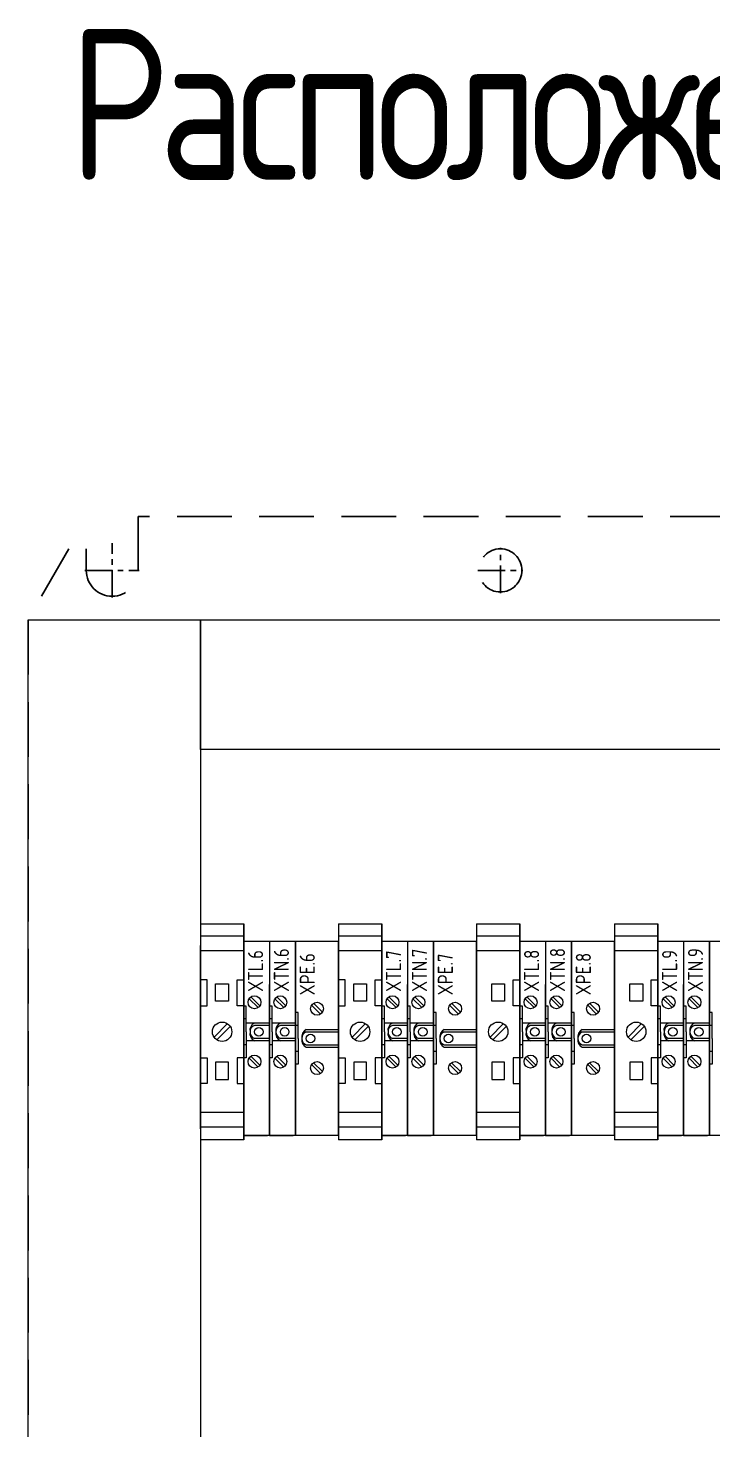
# Model space of a CAD drawing. Header units: millimetres. Extents: x 3520 to 8864, y 403 to 1747.
# Drawn here: x 5585.47 to 5604.52, y 886.83 to 925.8 of the extents above; entities that cross this region are included whole.
import ezdxf

# ---------------------------------------------------------------- set-up
doc = ezdxf.new("R2010")
doc.units = ezdxf.units.MM
doc.linetypes.add('CENTER', pattern=[10.16, 6.35, -1.27, 1.27, -1.27])
doc.linetypes.add('DASHED', pattern=[19.05, 12.7, -6.35])
for name, color, linetype, lineweight in [('AM_7', 7, 'CENTER', 25), ('AM_9', 6, 'DASHED', 25), ('Стерка', 7, 'Continuous', 15)]:
    doc.layers.add(name, color=color, linetype=linetype, lineweight=lineweight)
doc.styles.add('ГОСТ В', font='GOST_0.TTF', dxfattribs={"height": 3.5})

# ---------------------------------------------------------------- blocks, each defined once
blk = doc.blocks.new('1_1058_02_12__2__0_in_AE_1058_500__2__0')
at = {"layer": 'AM_7'}
for p, q in [((-255, 768.7), (-255, 781.3)), ((-165, 769.75), (-165, 780.25)), ((-261.3, 775), (-248.7, 775)), ((-170.25, 775), (-159.75, 775))]:
    blk.add_line(p, q, dxfattribs=at)
at = {"layer": 'AM_9'}
for p, q in [((249, 787.5), (-249, 787.5)), ((-249, 787.5), (-249, 775)), ((-265, 780), (-274.5, 763.55)), ((-261, 775), (-261, 780)), ((-274.5, 763.55), (-274.5, 41.45))]:
    blk.add_line(p, q, dxfattribs=at)
blk.add_circle((-165, 775), 5, dxfattribs=at)
blk.add_arc((-255, 775), 6, 180, 0, dxfattribs=at)

msp = doc.modelspace()

# ---------------------------------------------------------------- linework, layer by layer
at = {"layer": 'Стерка', "color": 7}
for p, q in [((5590.268, 900.896, 1518.358), (5590.268, 894.896, 1518.358)), ((5590.268, 900.896, 1518.358), (5590.268, 894.896, 1518.358)), ((5590.268, 900.896, 1518.358), (5591.468, 900.896, 1518.358)), ((5591.468, 900.896, 1518.358), (5591.468, 894.896, 1518.358)), ((5591.468, 894.896, 1518.358), (5591.468, 900.896, 1518.358)), ((5591.468, 894.896, 1518.358), (5591.468, 900.896, 1518.358)), ((5591.468, 900.896, 1518.358), (5591.468, 894.896, 1518.358)), ((5591.468, 900.596, 1518.358), (5591.468, 895.196, 1518.358)), ((5594.108, 900.896, 1518.358), (5595.308, 900.896, 1518.358)), ((5594.108, 900.896, 1518.358), (5594.108, 894.896, 1518.358)), ((5595.308, 900.896, 1518.358), (5595.308, 894.896, 1518.358)), ((5595.308, 894.896, 1518.358), (5595.308, 900.896, 1518.358)), ((5595.308, 894.896, 1518.358), (5595.308, 900.896, 1518.358)), ((5595.308, 900.896, 1518.358), (5595.308, 894.896, 1518.358)), ((5595.308, 900.596, 1518.358), (5595.308, 895.196, 1518.358)), ((5597.948, 900.896, 1518.358), (5599.148, 900.896, 1518.358)), ((5597.948, 900.896, 1518.358), (5597.948, 894.896, 1518.358)), ((5599.148, 900.896, 1518.358), (5599.148, 894.896, 1518.358)), ((5599.148, 894.896, 1518.358), (5599.148, 900.896, 1518.358)), ((5599.148, 894.896, 1518.358), (5599.148, 900.896, 1518.358)), ((5599.148, 900.896, 1518.358), (5599.148, 894.896, 1518.358)), ((5599.148, 900.596, 1518.358), (5599.148, 895.196, 1518.358)), ((5601.788, 900.896, 1518.358), (5602.988, 900.896, 1518.358)), ((5601.788, 900.896, 1518.358), (5601.788, 894.896, 1518.358)), ((5602.988, 900.896, 1518.358), (5602.988, 894.896, 1518.358)), ((5602.988, 894.896, 1518.358), (5602.988, 900.896, 1518.358)), ((5602.988, 894.896, 1518.358), (5602.988, 900.896, 1518.358)), ((5602.988, 900.896, 1518.358), (5602.988, 894.896, 1518.358)), ((5602.988, 900.596, 1518.358), (5602.988, 895.196, 1518.358)), ((5591.468, 900.55, 1518.358), (5590.268, 900.55, 1518.358)), ((5590.268, 895.496, 1518.358), (5590.268, 900.296, 1518.358)), ((5591.468, 900.411, 1518.358), (5591.468, 895.011, 1518.358)), ((5591.468, 900.411, 1518.358), (5591.468, 895.011, 1518.358)), ((5591.468, 900.411, 1518.358), (5592.188, 900.411, 1518.358)), ((5592.188, 900.411, 1518.358), (5592.188, 895.011, 1518.358)), ((5592.188, 900.411, 1518.358), (5592.188, 895.011, 1518.358)), ((5592.188, 900.411, 1518.358), (5592.188, 895.011, 1518.358)), ((5592.188, 900.411, 1518.358), (5592.188, 895.011, 1518.358)), ((5592.188, 900.411, 1518.358), (5592.908, 900.411, 1518.358)), ((5592.908, 900.411, 1518.358), (5592.908, 895.011, 1518.358)), ((5592.908, 900.411, 1518.358), (5592.908, 895.011, 1518.358)), ((5592.908, 900.411, 1518.358), (5592.908, 895.011, 1518.358)), ((5592.908, 895.011, 1518.358), (5592.908, 900.411, 1518.358)), ((5592.908, 895.011, 1518.358), (5592.908, 900.411, 1518.358)), ((5592.908, 900.411, 1518.358), (5594.108, 900.411, 1518.358)), ((5595.308, 900.55, 1518.358), (5594.108, 900.55, 1518.358)), ((5594.108, 900.411, 1518.358), (5594.108, 895.011, 1518.358)), ((5594.108, 895.011, 1518.358), (5594.108, 900.411, 1518.358)), ((5594.108, 895.011, 1518.358), (5594.108, 900.411, 1518.358)), ((5595.308, 900.411, 1518.358), (5595.308, 895.011, 1518.358)), ((5595.308, 900.411, 1518.358), (5595.308, 895.011, 1518.358)), ((5595.308, 900.411, 1518.358), (5596.028, 900.411, 1518.358)), ((5596.028, 900.411, 1518.358), (5596.028, 895.011, 1518.358)), ((5596.028, 900.411, 1518.358), (5596.028, 895.011, 1518.358)), ((5596.028, 900.411, 1518.358), (5596.028, 895.011, 1518.358)), ((5596.028, 900.411, 1518.358), (5596.028, 895.011, 1518.358)), ((5596.028, 900.411, 1518.358), (5596.748, 900.411, 1518.358)), ((5596.748, 900.411, 1518.358), (5596.748, 895.011, 1518.358)), ((5596.748, 900.411, 1518.358), (5596.748, 895.011, 1518.358)), ((5596.748, 900.411, 1518.358), (5596.748, 895.011, 1518.358)), ((5596.748, 895.011, 1518.358), (5596.748, 900.411, 1518.358)), ((5596.748, 895.011, 1518.358), (5596.748, 900.411, 1518.358)), ((5596.748, 900.411, 1518.358), (5597.948, 900.411, 1518.358)), ((5599.148, 900.55, 1518.358), (5597.948, 900.55, 1518.358)), ((5597.948, 900.411, 1518.358), (5597.948, 895.011, 1518.358)), ((5597.948, 895.011, 1518.358), (5597.948, 900.411, 1518.358)), ((5597.948, 895.011, 1518.358), (5597.948, 900.411, 1518.358)), ((5599.148, 900.411, 1518.358), (5599.148, 895.011, 1518.358)), ((5599.148, 900.411, 1518.358), (5599.148, 895.011, 1518.358)), ((5599.148, 900.411, 1518.358), (5599.868, 900.411, 1518.358)), ((5599.868, 900.411, 1518.358), (5599.868, 895.011, 1518.358)), ((5599.868, 900.411, 1518.358), (5599.868, 895.011, 1518.358)), ((5599.868, 900.411, 1518.358), (5599.868, 895.011, 1518.358)), ((5599.868, 900.411, 1518.358), (5599.868, 895.011, 1518.358)), ((5599.868, 900.411, 1518.358), (5600.588, 900.411, 1518.358)), ((5600.588, 900.411, 1518.358), (5600.588, 895.011, 1518.358)), ((5600.588, 900.411, 1518.358), (5600.588, 895.011, 1518.358)), ((5600.588, 900.411, 1518.358), (5600.588, 895.011, 1518.358)), ((5600.588, 895.011, 1518.358), (5600.588, 900.411, 1518.358)), ((5600.588, 895.011, 1518.358), (5600.588, 900.411, 1518.358)), ((5600.588, 900.411, 1518.358), (5601.788, 900.411, 1518.358)), ((5602.988, 900.55, 1518.358), (5601.788, 900.55, 1518.358)), ((5601.788, 900.411, 1518.358), (5601.788, 895.011, 1518.358)), ((5601.788, 895.011, 1518.358), (5601.788, 900.411, 1518.358)), ((5601.788, 895.011, 1518.358), (5601.788, 900.411, 1518.358)), ((5602.988, 900.411, 1518.358), (5602.988, 895.011, 1518.358)), ((5602.988, 900.411, 1518.358), (5602.988, 895.011, 1518.358)), ((5602.988, 900.411, 1518.358), (5603.708, 900.411, 1518.358)), ((5603.708, 900.411, 1518.358), (5603.708, 895.011, 1518.358)), ((5603.708, 900.411, 1518.358), (5603.708, 895.011, 1518.358)), ((5603.708, 900.411, 1518.358), (5603.708, 895.011, 1518.358)), ((5603.708, 900.411, 1518.358), (5603.708, 895.011, 1518.358)), ((5603.708, 900.411, 1518.358), (5604.428, 900.411, 1518.358)), ((5604.428, 900.411, 1518.358), (5604.428, 895.011, 1518.358)), ((5604.428, 900.411, 1518.358), (5604.428, 895.011, 1518.358)), ((5604.428, 900.411, 1518.358), (5604.428, 895.011, 1518.358)), ((5604.428, 895.011, 1518.358), (5604.428, 900.411, 1518.358)), ((5604.428, 895.011, 1518.358), (5604.428, 900.411, 1518.358)), ((5604.428, 900.411, 1518.358), (5605.628, 900.411, 1518.358)), ((5591.468, 900.143, 1518.358), (5590.268, 900.143, 1518.358)), ((5590.268, 899.996, 1518.358), (5590.268, 895.796, 1518.358)), ((5590.268, 899.996, 1518.358), (5590.268, 895.796, 1518.358)), ((5591.468, 899.996, 1518.358), (5591.468, 895.796, 1518.358)), ((5591.468, 899.811, 1518.358), (5591.468, 895.611, 1518.358)), ((5591.468, 899.811, 1518.358), (5591.468, 895.611, 1518.358)), ((5592.188, 899.811, 1518.358), (5592.188, 895.611, 1518.358)), ((5592.188, 899.811, 1518.358), (5592.188, 895.611, 1518.358)), ((5595.308, 900.143, 1518.358), (5594.108, 900.143, 1518.358)), ((5595.308, 899.996, 1518.358), (5595.308, 895.796, 1518.358)), ((5595.308, 899.811, 1518.358), (5595.308, 895.611, 1518.358)), ((5595.308, 899.811, 1518.358), (5595.308, 895.611, 1518.358)), ((5596.028, 899.811, 1518.358), (5596.028, 895.611, 1518.358)), ((5596.028, 899.811, 1518.358), (5596.028, 895.611, 1518.358)), ((5599.148, 900.143, 1518.358), (5597.948, 900.143, 1518.358)), ((5599.148, 899.996, 1518.358), (5599.148, 895.796, 1518.358)), ((5599.148, 899.811, 1518.358), (5599.148, 895.611, 1518.358)), ((5599.148, 899.811, 1518.358), (5599.148, 895.611, 1518.358)), ((5599.868, 899.811, 1518.358), (5599.868, 895.611, 1518.358)), ((5599.868, 899.811, 1518.358), (5599.868, 895.611, 1518.358)), ((5602.988, 900.143, 1518.358), (5601.788, 900.143, 1518.358)), ((5602.988, 899.996, 1518.358), (5602.988, 895.796, 1518.358)), ((5602.988, 899.811, 1518.358), (5602.988, 895.611, 1518.358)), ((5602.988, 899.811, 1518.358), (5602.988, 895.611, 1518.358)), ((5603.708, 899.811, 1518.358), (5603.708, 895.611, 1518.358)), ((5603.708, 899.811, 1518.358), (5603.708, 895.611, 1518.358)), ((5590.268, 895.196, 1518.358), (5590.268, 899.396, 1518.358)), ((5591.468, 895.196, 1518.358), (5591.468, 899.396, 1518.358)), ((5595.308, 895.196, 1518.358), (5595.308, 899.396, 1518.358)), ((5599.148, 895.196, 1518.358), (5599.148, 899.396, 1518.358)), ((5602.988, 895.196, 1518.358), (5602.988, 899.396, 1518.358)), ((5590.448, 899.34, 1518.358), (5590.268, 899.34, 1518.358)), ((5590.448, 898.62, 1518.358), (5590.448, 899.34, 1518.358)), ((5590.688, 898.746, 1518.358), (5590.688, 899.226, 1518.358)), ((5590.688, 899.226, 1518.358), (5590.868, 899.226, 1518.358)), ((5590.868, 899.226, 1518.358), (5591.048, 899.226, 1518.358)), ((5591.048, 899.226, 1518.358), (5591.048, 898.746, 1518.358)), ((5591.288, 898.62, 1518.358), (5591.288, 899.34, 1518.358)), ((5591.288, 899.34, 1518.358), (5591.468, 899.34, 1518.358)), ((5591.468, 895.011, 1518.358), (5591.468, 899.211, 1518.358)), ((5591.468, 895.011, 1518.358), (5591.468, 899.211, 1518.358)), ((5592.188, 895.011, 1518.358), (5592.188, 899.211, 1518.358)), ((5592.188, 895.011, 1518.358), (5592.188, 899.211, 1518.358)), ((5594.288, 899.34, 1518.358), (5594.108, 899.34, 1518.358)), ((5594.288, 898.62, 1518.358), (5594.288, 899.34, 1518.358)), ((5594.528, 898.746, 1518.358), (5594.528, 899.226, 1518.358)), ((5594.528, 899.226, 1518.358), (5594.708, 899.226, 1518.358)), ((5594.708, 899.226, 1518.358), (5594.888, 899.226, 1518.358)), ((5594.888, 899.226, 1518.358), (5594.888, 898.746, 1518.358)), ((5595.128, 898.62, 1518.358), (5595.128, 899.34, 1518.358)), ((5595.128, 899.34, 1518.358), (5595.308, 899.34, 1518.358)), ((5595.308, 895.011, 1518.358), (5595.308, 899.211, 1518.358)), ((5595.308, 895.011, 1518.358), (5595.308, 899.211, 1518.358)), ((5596.028, 895.011, 1518.358), (5596.028, 899.211, 1518.358)), ((5596.028, 895.011, 1518.358), (5596.028, 899.211, 1518.358)), ((5598.368, 898.746, 1518.358), (5598.368, 899.226, 1518.358)), ((5598.368, 899.226, 1518.358), (5598.548, 899.226, 1518.358)), ((5598.548, 899.226, 1518.358), (5598.728, 899.226, 1518.358)), ((5598.728, 899.226, 1518.358), (5598.728, 898.746, 1518.358)), ((5598.968, 898.62, 1518.358), (5598.968, 899.34, 1518.358)), ((5598.968, 899.34, 1518.358), (5599.148, 899.34, 1518.358)), ((5599.148, 895.011, 1518.358), (5599.148, 899.211, 1518.358)), ((5599.148, 895.011, 1518.358), (5599.148, 899.211, 1518.358)), ((5599.868, 895.011, 1518.358), (5599.868, 899.211, 1518.358)), ((5599.868, 895.011, 1518.358), (5599.868, 899.211, 1518.358)), ((5602.208, 898.746, 1518.358), (5602.208, 899.226, 1518.358)), ((5602.208, 899.226, 1518.358), (5602.388, 899.226, 1518.358)), ((5602.388, 899.226, 1518.358), (5602.568, 899.226, 1518.358)), ((5602.568, 899.226, 1518.358), (5602.568, 898.746, 1518.358)), ((5602.808, 898.62, 1518.358), (5602.808, 899.34, 1518.358)), ((5602.808, 899.34, 1518.358), (5602.988, 899.34, 1518.358)), ((5602.988, 895.011, 1518.358), (5602.988, 899.211, 1518.358)), ((5602.988, 895.011, 1518.358), (5602.988, 899.211, 1518.358)), ((5603.708, 895.011, 1518.358), (5603.708, 899.211, 1518.358)), ((5603.708, 895.011, 1518.358), (5603.708, 899.211, 1518.358)), ((5590.268, 898.62, 1518.358), (5590.448, 898.62, 1518.358)), ((5591.048, 898.746, 1518.358), (5590.688, 898.746, 1518.358)), ((5591.468, 898.62, 1518.358), (5591.288, 898.62, 1518.358)), ((5591.541, 898.611, 1518.358), (5591.468, 898.611, 1518.358)), ((5591.541, 898.251, 1518.358), (5591.541, 898.611, 1518.358)), ((5591.618, 898.815, 1518.358), (5591.867, 898.566, 1518.358)), ((5591.669, 898.866, 1518.358), (5591.918, 898.617, 1518.358)), ((5592.261, 898.611, 1518.358), (5592.188, 898.611, 1518.358)), ((5592.261, 898.251, 1518.358), (5592.261, 898.611, 1518.358)), ((5592.338, 898.815, 1518.358), (5592.587, 898.566, 1518.358)), ((5592.389, 898.866, 1518.358), (5592.638, 898.617, 1518.358)), ((5593.358, 898.635, 1518.358), (5593.607, 898.386, 1518.358)), ((5593.409, 898.686, 1518.358), (5593.658, 898.437, 1518.358)), ((5594.108, 898.62, 1518.358), (5594.288, 898.62, 1518.358)), ((5594.888, 898.746, 1518.358), (5594.528, 898.746, 1518.358)), ((5595.308, 898.62, 1518.358), (5595.128, 898.62, 1518.358)), ((5595.381, 898.611, 1518.358), (5595.308, 898.611, 1518.358)), ((5595.381, 898.251, 1518.358), (5595.381, 898.611, 1518.358)), ((5595.458, 898.815, 1518.358), (5595.707, 898.566, 1518.358)), ((5595.509, 898.866, 1518.358), (5595.758, 898.617, 1518.358)), ((5596.101, 898.611, 1518.358), (5596.028, 898.611, 1518.358)), ((5596.101, 898.251, 1518.358), (5596.101, 898.611, 1518.358)), ((5596.178, 898.815, 1518.358), (5596.427, 898.566, 1518.358)), ((5596.229, 898.866, 1518.358), (5596.478, 898.617, 1518.358)), ((5597.198, 898.635, 1518.358), (5597.447, 898.386, 1518.358)), ((5597.249, 898.686, 1518.358), (5597.498, 898.437, 1518.358)), ((5598.728, 898.746, 1518.358), (5598.368, 898.746, 1518.358)), ((5599.148, 898.62, 1518.358), (5598.968, 898.62, 1518.358)), ((5599.221, 898.611, 1518.358), (5599.148, 898.611, 1518.358)), ((5599.221, 898.251, 1518.358), (5599.221, 898.611, 1518.358)), ((5599.298, 898.815, 1518.358), (5599.547, 898.566, 1518.358)), ((5599.349, 898.866, 1518.358), (5599.598, 898.617, 1518.358)), ((5599.941, 898.611, 1518.358), (5599.868, 898.611, 1518.358)), ((5599.941, 898.251, 1518.358), (5599.941, 898.611, 1518.358)), ((5600.018, 898.815, 1518.358), (5600.267, 898.566, 1518.358)), ((5600.069, 898.866, 1518.358), (5600.318, 898.617, 1518.358)), ((5601.038, 898.635, 1518.358), (5601.287, 898.386, 1518.358)), ((5601.089, 898.686, 1518.358), (5601.338, 898.437, 1518.358)), ((5602.568, 898.746, 1518.358), (5602.208, 898.746, 1518.358)), ((5602.988, 898.62, 1518.358), (5602.808, 898.62, 1518.358)), ((5603.061, 898.611, 1518.358), (5602.988, 898.611, 1518.358)), ((5603.061, 898.251, 1518.358), (5603.061, 898.611, 1518.358)), ((5603.138, 898.815, 1518.358), (5603.387, 898.566, 1518.358)), ((5603.189, 898.866, 1518.358), (5603.438, 898.617, 1518.358)), ((5603.781, 898.611, 1518.358), (5603.708, 898.611, 1518.358)), ((5603.781, 898.251, 1518.358), (5603.781, 898.611, 1518.358)), ((5603.858, 898.815, 1518.358), (5604.107, 898.566, 1518.358)), ((5603.909, 898.866, 1518.358), (5604.158, 898.617, 1518.358)), ((5590.268, 897.296, 1518.358), (5590.268, 898.496, 1518.358)), ((5590.268, 897.296, 1518.358), (5590.268, 898.496, 1518.358)), ((5591.468, 897.296, 1518.358), (5591.468, 898.496, 1518.358)), ((5591.468, 897.111, 1518.358), (5591.468, 898.311, 1518.358)), ((5591.468, 897.111, 1518.358), (5591.468, 898.311, 1518.358)), ((5591.541, 898.251, 1518.358), (5591.468, 898.251, 1518.358)), ((5591.541, 897.891, 1518.358), (5591.541, 898.251, 1518.358)), ((5592.188, 897.111, 1518.358), (5592.188, 898.311, 1518.358)), ((5592.188, 897.111, 1518.358), (5592.188, 898.311, 1518.358)), ((5592.261, 898.251, 1518.358), (5592.188, 898.251, 1518.358)), ((5592.261, 897.891, 1518.358), (5592.261, 898.251, 1518.358)), ((5592.981, 898.431, 1518.358), (5592.908, 898.431, 1518.358)), ((5592.981, 898.071, 1518.358), (5592.981, 898.431, 1518.358)), ((5595.308, 897.296, 1518.358), (5595.308, 898.496, 1518.358)), ((5595.308, 897.111, 1518.358), (5595.308, 898.311, 1518.358)), ((5595.308, 897.111, 1518.358), (5595.308, 898.311, 1518.358)), ((5595.381, 898.251, 1518.358), (5595.308, 898.251, 1518.358)), ((5595.381, 897.891, 1518.358), (5595.381, 898.251, 1518.358)), ((5596.028, 897.111, 1518.358), (5596.028, 898.311, 1518.358)), ((5596.028, 897.111, 1518.358), (5596.028, 898.311, 1518.358)), ((5596.101, 898.251, 1518.358), (5596.028, 898.251, 1518.358)), ((5596.101, 897.891, 1518.358), (5596.101, 898.251, 1518.358)), ((5596.821, 898.431, 1518.358), (5596.748, 898.431, 1518.358)), ((5596.821, 898.071, 1518.358), (5596.821, 898.431, 1518.358)), ((5599.148, 897.296, 1518.358), (5599.148, 898.496, 1518.358)), ((5599.148, 897.111, 1518.358), (5599.148, 898.311, 1518.358)), ((5599.148, 897.111, 1518.358), (5599.148, 898.311, 1518.358)), ((5599.221, 898.251, 1518.358), (5599.148, 898.251, 1518.358)), ((5599.221, 897.891, 1518.358), (5599.221, 898.251, 1518.358)), ((5599.868, 897.111, 1518.358), (5599.868, 898.311, 1518.358)), ((5599.868, 897.111, 1518.358), (5599.868, 898.311, 1518.358)), ((5599.941, 898.251, 1518.358), (5599.868, 898.251, 1518.358)), ((5599.941, 897.891, 1518.358), (5599.941, 898.251, 1518.358)), ((5600.661, 898.431, 1518.358), (5600.588, 898.431, 1518.358)), ((5600.661, 898.071, 1518.358), (5600.661, 898.431, 1518.358)), ((5602.988, 897.296, 1518.358), (5602.988, 898.496, 1518.358)), ((5602.988, 897.111, 1518.358), (5602.988, 898.311, 1518.358)), ((5602.988, 897.111, 1518.358), (5602.988, 898.311, 1518.358)), ((5603.061, 898.251, 1518.358), (5602.988, 898.251, 1518.358)), ((5603.061, 897.891, 1518.358), (5603.061, 898.251, 1518.358)), ((5603.708, 897.111, 1518.358), (5603.708, 898.311, 1518.358)), ((5603.708, 897.111, 1518.358), (5603.708, 898.311, 1518.358)), ((5603.781, 898.251, 1518.358), (5603.708, 898.251, 1518.358)), ((5603.781, 897.891, 1518.358), (5603.781, 898.251, 1518.358)), ((5604.501, 898.431, 1518.358), (5604.428, 898.431, 1518.358)), ((5604.501, 898.071, 1518.358), (5604.501, 898.431, 1518.358)), ((5590.268, 897.896, 1518.358), (5590.268, 896.696, 1518.358)), ((5590.268, 897.896, 1518.358), (5590.268, 896.696, 1518.358)), ((5590.268, 897.882, 1518.358), (5590.268, 891.882, 1518.358)), ((5590.643, 897.747, 1518.358), (5591.017, 898.122, 1518.358)), ((5590.719, 897.671, 1518.358), (5591.093, 898.045, 1518.358)), ((5591.468, 897.896, 1518.358), (5591.468, 896.696, 1518.358)), ((5592.188, 898.136, 1518.358), (5591.541, 898.136, 1518.358)), ((5591.541, 897.891, 1518.358), (5591.541, 897.531, 1518.358)), ((5592.188, 898.071, 1518.358), (5591.768, 898.071, 1518.358)), ((5592.908, 898.136, 1518.358), (5592.261, 898.136, 1518.358)), ((5592.261, 897.891, 1518.358), (5592.261, 897.531, 1518.358)), ((5592.908, 898.071, 1518.358), (5592.488, 898.071, 1518.358)), ((5592.981, 898.071, 1518.358), (5592.908, 898.071, 1518.358)), ((5592.981, 897.711, 1518.358), (5592.981, 898.071, 1518.358)), ((5593.208, 897.956, 1518.358), (5594.108, 897.956, 1518.358)), ((5593.208, 897.891, 1518.358), (5594.108, 897.891, 1518.358)), ((5594.483, 897.747, 1518.358), (5594.857, 898.122, 1518.358)), ((5594.559, 897.671, 1518.358), (5594.933, 898.045, 1518.358)), ((5595.308, 897.896, 1518.358), (5595.308, 896.696, 1518.358)), ((5596.028, 898.136, 1518.358), (5595.381, 898.136, 1518.358)), ((5595.381, 897.891, 1518.358), (5595.381, 897.531, 1518.358)), ((5596.028, 898.071, 1518.358), (5595.608, 898.071, 1518.358)), ((5596.748, 898.136, 1518.358), (5596.101, 898.136, 1518.358)), ((5596.101, 897.891, 1518.358), (5596.101, 897.531, 1518.358)), ((5596.748, 898.071, 1518.358), (5596.328, 898.071, 1518.358)), ((5596.821, 898.071, 1518.358), (5596.748, 898.071, 1518.358)), ((5596.821, 897.711, 1518.358), (5596.821, 898.071, 1518.358)), ((5597.048, 897.956, 1518.358), (5597.948, 897.956, 1518.358)), ((5597.048, 897.891, 1518.358), (5597.948, 897.891, 1518.358)), ((5598.323, 897.747, 1518.358), (5598.697, 898.122, 1518.358)), ((5598.399, 897.671, 1518.358), (5598.773, 898.045, 1518.358)), ((5599.148, 897.896, 1518.358), (5599.148, 896.696, 1518.358)), ((5599.868, 898.136, 1518.358), (5599.221, 898.136, 1518.358)), ((5599.221, 897.891, 1518.358), (5599.221, 897.531, 1518.358)), ((5599.868, 898.071, 1518.358), (5599.448, 898.071, 1518.358)), ((5600.588, 898.136, 1518.358), (5599.941, 898.136, 1518.358)), ((5599.941, 897.891, 1518.358), (5599.941, 897.531, 1518.358)), ((5600.588, 898.071, 1518.358), (5600.168, 898.071, 1518.358)), ((5600.661, 898.071, 1518.358), (5600.588, 898.071, 1518.358)), ((5600.661, 897.711, 1518.358), (5600.661, 898.071, 1518.358)), ((5600.888, 897.956, 1518.358), (5601.788, 897.956, 1518.358)), ((5600.888, 897.891, 1518.358), (5601.788, 897.891, 1518.358)), ((5602.163, 897.747, 1518.358), (5602.537, 898.122, 1518.358)), ((5602.239, 897.671, 1518.358), (5602.613, 898.045, 1518.358)), ((5602.988, 897.896, 1518.358), (5602.988, 896.696, 1518.358)), ((5603.708, 898.136, 1518.358), (5603.061, 898.136, 1518.358)), ((5603.061, 897.891, 1518.358), (5603.061, 897.531, 1518.358)), ((5603.708, 898.071, 1518.358), (5603.288, 898.071, 1518.358)), ((5604.428, 898.136, 1518.358), (5603.781, 898.136, 1518.358)), ((5603.781, 897.891, 1518.358), (5603.781, 897.531, 1518.358)), ((5604.428, 898.071, 1518.358), (5604.008, 898.071, 1518.358)), ((5604.501, 898.071, 1518.358), (5604.428, 898.071, 1518.358)), ((5604.501, 897.711, 1518.358), (5604.501, 898.071, 1518.358)), ((5591.468, 897.711, 1518.358), (5591.468, 896.511, 1518.358)), ((5591.468, 897.711, 1518.358), (5591.468, 896.511, 1518.358)), ((5591.541, 897.531, 1518.358), (5591.468, 897.531, 1518.358)), ((5592.188, 897.646, 1518.358), (5591.541, 897.646, 1518.358)), ((5591.541, 897.531, 1518.358), (5591.541, 897.171, 1518.358)), ((5592.188, 897.711, 1518.358), (5591.768, 897.711, 1518.358)), ((5592.188, 897.711, 1518.358), (5592.188, 896.511, 1518.358)), ((5592.188, 897.711, 1518.358), (5592.188, 896.511, 1518.358)), ((5592.261, 897.531, 1518.358), (5592.188, 897.531, 1518.358)), ((5592.908, 897.646, 1518.358), (5592.261, 897.646, 1518.358)), ((5592.261, 897.531, 1518.358), (5592.261, 897.171, 1518.358)), ((5592.908, 897.711, 1518.358), (5592.488, 897.711, 1518.358)), ((5592.981, 897.711, 1518.358), (5592.981, 897.351, 1518.358)), ((5593.208, 897.531, 1518.358), (5594.108, 897.531, 1518.358)), ((5593.208, 897.466, 1518.358), (5594.108, 897.466, 1518.358)), ((5595.308, 897.711, 1518.358), (5595.308, 896.511, 1518.358)), ((5595.308, 897.711, 1518.358), (5595.308, 896.511, 1518.358)), ((5595.381, 897.531, 1518.358), (5595.308, 897.531, 1518.358)), ((5596.028, 897.646, 1518.358), (5595.381, 897.646, 1518.358)), ((5595.381, 897.531, 1518.358), (5595.381, 897.171, 1518.358)), ((5596.028, 897.711, 1518.358), (5595.608, 897.711, 1518.358)), ((5596.028, 897.711, 1518.358), (5596.028, 896.511, 1518.358)), ((5596.028, 897.711, 1518.358), (5596.028, 896.511, 1518.358)), ((5596.101, 897.531, 1518.358), (5596.028, 897.531, 1518.358)), ((5596.748, 897.646, 1518.358), (5596.101, 897.646, 1518.358)), ((5596.101, 897.531, 1518.358), (5596.101, 897.171, 1518.358)), ((5596.748, 897.711, 1518.358), (5596.328, 897.711, 1518.358)), ((5596.821, 897.711, 1518.358), (5596.821, 897.351, 1518.358)), ((5597.048, 897.531, 1518.358), (5597.948, 897.531, 1518.358)), ((5597.048, 897.466, 1518.358), (5597.948, 897.466, 1518.358)), ((5599.148, 897.711, 1518.358), (5599.148, 896.511, 1518.358)), ((5599.148, 897.711, 1518.358), (5599.148, 896.511, 1518.358)), ((5599.221, 897.531, 1518.358), (5599.148, 897.531, 1518.358)), ((5599.868, 897.646, 1518.358), (5599.221, 897.646, 1518.358)), ((5599.221, 897.531, 1518.358), (5599.221, 897.171, 1518.358)), ((5599.868, 897.711, 1518.358), (5599.448, 897.711, 1518.358)), ((5599.868, 897.711, 1518.358), (5599.868, 896.511, 1518.358)), ((5599.868, 897.711, 1518.358), (5599.868, 896.511, 1518.358)), ((5599.941, 897.531, 1518.358), (5599.868, 897.531, 1518.358)), ((5600.588, 897.646, 1518.358), (5599.941, 897.646, 1518.358)), ((5599.941, 897.531, 1518.358), (5599.941, 897.171, 1518.358)), ((5600.588, 897.711, 1518.358), (5600.168, 897.711, 1518.358)), ((5600.661, 897.711, 1518.358), (5600.661, 897.351, 1518.358)), ((5600.888, 897.531, 1518.358), (5601.788, 897.531, 1518.358)), ((5600.888, 897.466, 1518.358), (5601.788, 897.466, 1518.358)), ((5602.988, 897.711, 1518.358), (5602.988, 896.511, 1518.358)), ((5602.988, 897.711, 1518.358), (5602.988, 896.511, 1518.358)), ((5603.061, 897.531, 1518.358), (5602.988, 897.531, 1518.358)), ((5603.708, 897.646, 1518.358), (5603.061, 897.646, 1518.358)), ((5603.061, 897.531, 1518.358), (5603.061, 897.171, 1518.358)), ((5603.708, 897.711, 1518.358), (5603.288, 897.711, 1518.358)), ((5603.708, 897.711, 1518.358), (5603.708, 896.511, 1518.358)), ((5603.708, 897.711, 1518.358), (5603.708, 896.511, 1518.358)), ((5603.781, 897.531, 1518.358), (5603.708, 897.531, 1518.358)), ((5604.428, 897.646, 1518.358), (5603.781, 897.646, 1518.358)), ((5603.781, 897.531, 1518.358), (5603.781, 897.171, 1518.358)), ((5604.428, 897.711, 1518.358), (5604.008, 897.711, 1518.358)), ((5604.501, 897.711, 1518.358), (5604.501, 897.351, 1518.358)), ((5590.268, 897.173, 1518.358), (5590.448, 897.173, 1518.358)), ((5590.448, 897.173, 1518.358), (5590.448, 896.453, 1518.358)), ((5591.048, 897.047, 1518.358), (5590.688, 897.047, 1518.358)), ((5590.688, 897.047, 1518.358), (5590.688, 896.567, 1518.358)), ((5591.048, 896.567, 1518.358), (5591.048, 897.047, 1518.358)), ((5591.468, 897.173, 1518.358), (5591.288, 897.173, 1518.358)), ((5591.288, 897.173, 1518.358), (5591.288, 896.453, 1518.358)), ((5591.541, 897.171, 1518.358), (5591.468, 897.171, 1518.358)), ((5591.867, 896.916, 1518.358), (5591.618, 897.165, 1518.358)), ((5591.918, 896.967, 1518.358), (5591.669, 897.216, 1518.358)), ((5592.261, 897.171, 1518.358), (5592.188, 897.171, 1518.358)), ((5592.587, 896.916, 1518.358), (5592.338, 897.165, 1518.358)), ((5592.638, 896.967, 1518.358), (5592.389, 897.216, 1518.358)), ((5592.981, 897.351, 1518.358), (5592.908, 897.351, 1518.358)), ((5592.981, 897.351, 1518.358), (5592.981, 896.991, 1518.358)), ((5594.108, 897.173, 1518.358), (5594.288, 897.173, 1518.358)), ((5594.288, 897.173, 1518.358), (5594.288, 896.453, 1518.358)), ((5594.888, 897.047, 1518.358), (5594.528, 897.047, 1518.358)), ((5594.528, 897.047, 1518.358), (5594.528, 896.567, 1518.358)), ((5594.888, 896.567, 1518.358), (5594.888, 897.047, 1518.358)), ((5595.308, 897.173, 1518.358), (5595.128, 897.173, 1518.358)), ((5595.128, 897.173, 1518.358), (5595.128, 896.453, 1518.358)), ((5595.381, 897.171, 1518.358), (5595.308, 897.171, 1518.358)), ((5595.707, 896.916, 1518.358), (5595.458, 897.165, 1518.358)), ((5595.758, 896.967, 1518.358), (5595.509, 897.216, 1518.358)), ((5596.101, 897.171, 1518.358), (5596.028, 897.171, 1518.358)), ((5596.427, 896.916, 1518.358), (5596.178, 897.165, 1518.358)), ((5596.478, 896.967, 1518.358), (5596.229, 897.216, 1518.358)), ((5596.821, 897.351, 1518.358), (5596.748, 897.351, 1518.358)), ((5596.821, 897.351, 1518.358), (5596.821, 896.991, 1518.358)), ((5598.728, 897.047, 1518.358), (5598.368, 897.047, 1518.358)), ((5598.368, 897.047, 1518.358), (5598.368, 896.567, 1518.358)), ((5598.728, 896.567, 1518.358), (5598.728, 897.047, 1518.358)), ((5599.148, 897.173, 1518.358), (5598.968, 897.173, 1518.358)), ((5598.968, 897.173, 1518.358), (5598.968, 896.453, 1518.358)), ((5599.221, 897.171, 1518.358), (5599.148, 897.171, 1518.358)), ((5599.547, 896.916, 1518.358), (5599.298, 897.165, 1518.358)), ((5599.598, 896.967, 1518.358), (5599.349, 897.216, 1518.358)), ((5599.941, 897.171, 1518.358), (5599.868, 897.171, 1518.358)), ((5600.267, 896.916, 1518.358), (5600.018, 897.165, 1518.358)), ((5600.318, 896.967, 1518.358), (5600.069, 897.216, 1518.358)), ((5600.661, 897.351, 1518.358), (5600.588, 897.351, 1518.358)), ((5600.661, 897.351, 1518.358), (5600.661, 896.991, 1518.358)), ((5602.568, 897.047, 1518.358), (5602.208, 897.047, 1518.358)), ((5602.208, 897.047, 1518.358), (5602.208, 896.567, 1518.358)), ((5602.568, 896.567, 1518.358), (5602.568, 897.047, 1518.358)), ((5602.988, 897.173, 1518.358), (5602.808, 897.173, 1518.358)), ((5602.808, 897.173, 1518.358), (5602.808, 896.453, 1518.358)), ((5603.061, 897.171, 1518.358), (5602.988, 897.171, 1518.358)), ((5603.387, 896.916, 1518.358), (5603.138, 897.165, 1518.358)), ((5603.438, 896.967, 1518.358), (5603.189, 897.216, 1518.358)), ((5603.781, 897.171, 1518.358), (5603.708, 897.171, 1518.358)), ((5604.107, 896.916, 1518.358), (5603.858, 897.165, 1518.358)), ((5604.158, 896.967, 1518.358), (5603.909, 897.216, 1518.358)), ((5604.501, 897.351, 1518.358), (5604.428, 897.351, 1518.358)), ((5604.501, 897.351, 1518.358), (5604.501, 896.991, 1518.358)), ((5592.981, 896.991, 1518.358), (5592.908, 896.991, 1518.358)), ((5593.607, 896.736, 1518.358), (5593.358, 896.985, 1518.358)), ((5593.658, 896.787, 1518.358), (5593.409, 897.036, 1518.358)), ((5596.821, 896.991, 1518.358), (5596.748, 896.991, 1518.358)), ((5597.447, 896.736, 1518.358), (5597.198, 896.985, 1518.358)), ((5597.498, 896.787, 1518.358), (5597.249, 897.036, 1518.358)), ((5600.661, 896.991, 1518.358), (5600.588, 896.991, 1518.358)), ((5601.287, 896.736, 1518.358), (5601.038, 896.985, 1518.358)), ((5601.338, 896.787, 1518.358), (5601.089, 897.036, 1518.358)), ((5604.501, 896.991, 1518.358), (5604.428, 896.991, 1518.358)), ((5590.448, 896.453, 1518.358), (5590.268, 896.453, 1518.358)), ((5590.688, 896.567, 1518.358), (5590.868, 896.567, 1518.358)), ((5590.868, 896.567, 1518.358), (5591.048, 896.567, 1518.358)), ((5591.288, 896.453, 1518.358), (5591.468, 896.453, 1518.358)), ((5594.288, 896.453, 1518.358), (5594.108, 896.453, 1518.358)), ((5594.528, 896.567, 1518.358), (5594.708, 896.567, 1518.358)), ((5594.708, 896.567, 1518.358), (5594.888, 896.567, 1518.358)), ((5595.128, 896.453, 1518.358), (5595.308, 896.453, 1518.358)), ((5598.368, 896.567, 1518.358), (5598.548, 896.567, 1518.358)), ((5598.548, 896.567, 1518.358), (5598.728, 896.567, 1518.358)), ((5598.968, 896.453, 1518.358), (5599.148, 896.453, 1518.358)), ((5602.208, 896.567, 1518.358), (5602.388, 896.567, 1518.358)), ((5602.388, 896.567, 1518.358), (5602.568, 896.567, 1518.358)), ((5602.808, 896.453, 1518.358), (5602.988, 896.453, 1518.358)), ((5591.468, 895.65, 1518.358), (5590.268, 895.65, 1518.358)), ((5595.308, 895.65, 1518.358), (5594.108, 895.65, 1518.358)), ((5599.148, 895.65, 1518.358), (5597.948, 895.65, 1518.358)), ((5602.988, 895.65, 1518.358), (5601.788, 895.65, 1518.358)), ((5591.468, 895.242, 1518.358), (5590.268, 895.242, 1518.358)), ((5595.308, 895.242, 1518.358), (5594.108, 895.242, 1518.358)), ((5599.148, 895.242, 1518.358), (5597.948, 895.242, 1518.358)), ((5602.988, 895.242, 1518.358), (5601.788, 895.242, 1518.358)), ((5591.468, 894.896, 1518.358), (5590.268, 894.896, 1518.358)), ((5592.188, 895.011, 1518.358), (5591.468, 895.011, 1518.358)), ((5591.468, 895.011, 1518.358), (5592.128, 895.011, 1518.358)), ((5592.908, 895.011, 1518.358), (5592.188, 895.011, 1518.358)), ((5592.188, 895.011, 1518.358), (5592.848, 895.011, 1518.358)), ((5594.108, 895.011, 1518.358), (5592.908, 895.011, 1518.358)), ((5595.308, 894.896, 1518.358), (5594.108, 894.896, 1518.358)), ((5596.028, 895.011, 1518.358), (5595.308, 895.011, 1518.358)), ((5595.308, 895.011, 1518.358), (5595.968, 895.011, 1518.358)), ((5596.748, 895.011, 1518.358), (5596.028, 895.011, 1518.358)), ((5596.028, 895.011, 1518.358), (5596.688, 895.011, 1518.358)), ((5597.948, 895.011, 1518.358), (5596.748, 895.011, 1518.358)), ((5599.148, 894.896, 1518.358), (5597.948, 894.896, 1518.358)), ((5599.868, 895.011, 1518.358), (5599.148, 895.011, 1518.358)), ((5599.148, 895.011, 1518.358), (5599.808, 895.011, 1518.358)), ((5600.588, 895.011, 1518.358), (5599.868, 895.011, 1518.358)), ((5599.868, 895.011, 1518.358), (5600.528, 895.011, 1518.358)), ((5601.788, 895.011, 1518.358), (5600.588, 895.011, 1518.358)), ((5602.988, 894.896, 1518.358), (5601.788, 894.896, 1518.358)), ((5603.708, 895.011, 1518.358), (5602.988, 895.011, 1518.358)), ((5602.988, 895.011, 1518.358), (5603.648, 895.011, 1518.358)), ((5604.428, 895.011, 1518.358), (5603.708, 895.011, 1518.358)), ((5603.708, 895.011, 1518.358), (5604.368, 895.011, 1518.358)), ((5605.628, 895.011, 1518.358), (5604.428, 895.011, 1518.358))]:
    msp.add_line(p, q, dxfattribs=at)
at = {"layer": 'Стерка', "color": 7, "elevation": 1518.358}
for points in [[(5585.468, 822.7), (5585.468, 909.345), (5590.268, 909.345), (5590.268, 822.688)], [(5646.548, 905.745), (5590.268, 905.745), (5590.268, 909.345), (5646.548, 909.345)]]:
    msp.add_lwpolyline(points, close=True, dxfattribs=at)
at = {"layer": 'Стерка', "color": 7}
for centre, radius in [((5591.768, 898.716, 1518.358), 0.18), ((5592.488, 898.716, 1518.358), 0.18), ((5593.508, 898.536, 1518.358), 0.18), ((5595.608, 898.716, 1518.358), 0.18), ((5596.328, 898.716, 1518.358), 0.18), ((5597.348, 898.536, 1518.358), 0.18), ((5599.448, 898.716, 1518.358), 0.18), ((5600.168, 898.716, 1518.358), 0.18), ((5601.188, 898.536, 1518.358), 0.18), ((5603.288, 898.716, 1518.358), 0.18), ((5604.008, 898.716, 1518.358), 0.18), ((5590.868, 897.896, 1518.358), 0.27), ((5591.888, 897.891, 1518.358), 0.12), ((5591.888, 897.891, 1518.358), 0.12), ((5592.608, 897.891, 1518.358), 0.12), ((5592.608, 897.891, 1518.358), 0.12), ((5593.328, 897.711, 1518.358), 0.12), ((5593.328, 897.711, 1518.358), 0.12), ((5594.708, 897.896, 1518.358), 0.27), ((5595.728, 897.891, 1518.358), 0.12), ((5595.728, 897.891, 1518.358), 0.12), ((5596.448, 897.891, 1518.358), 0.12), ((5596.448, 897.891, 1518.358), 0.12), ((5597.168, 897.711, 1518.358), 0.12), ((5597.168, 897.711, 1518.358), 0.12), ((5598.548, 897.896, 1518.358), 0.27), ((5599.568, 897.891, 1518.358), 0.12), ((5599.568, 897.891, 1518.358), 0.12), ((5600.288, 897.891, 1518.358), 0.12), ((5600.288, 897.891, 1518.358), 0.12), ((5601.008, 897.711, 1518.358), 0.12), ((5601.008, 897.711, 1518.358), 0.12), ((5602.388, 897.896, 1518.358), 0.27), ((5603.408, 897.891, 1518.358), 0.12), ((5603.408, 897.891, 1518.358), 0.12), ((5604.128, 897.891, 1518.358), 0.12), ((5604.128, 897.891, 1518.358), 0.12), ((5591.768, 897.066, 1518.358), 0.18), ((5592.488, 897.066, 1518.358), 0.18), ((5593.508, 896.886, 1518.358), 0.18), ((5595.608, 897.066, 1518.358), 0.18), ((5596.328, 897.066, 1518.358), 0.18), ((5597.348, 896.886, 1518.358), 0.18), ((5599.448, 897.066, 1518.358), 0.18), ((5600.168, 897.066, 1518.358), 0.18), ((5601.188, 896.886, 1518.358), 0.18), ((5603.288, 897.066, 1518.358), 0.18), ((5604.008, 897.066, 1518.358), 0.18)]:
    msp.add_circle(centre, radius, dxfattribs=at)
for centre, radius, start, end in [((5591.858, 897.936, 1518.358), 0.219, 114.3386, 191.802), ((5591.858, 897.846, 1518.358), 0.219, 168.198, 245.6614), ((5591.828, 897.897, 1518.358), 0.184, 108.9686, 181.7422), ((5591.828, 897.886, 1518.358), 0.184, 178.2578, 251.0314), ((5592.578, 897.936, 1518.358), 0.219, 114.3386, 191.802), ((5592.578, 897.846, 1518.358), 0.219, 168.198, 245.6614), ((5592.548, 897.897, 1518.358), 0.184, 108.9686, 181.7422), ((5592.548, 897.886, 1518.358), 0.184, 178.2578, 251.0314), ((5593.298, 897.756, 1518.358), 0.219, 114.3386, 191.802), ((5593.268, 897.717, 1518.358), 0.184, 108.9686, 181.7422), ((5595.698, 897.936, 1518.358), 0.219, 114.3386, 191.802), ((5595.698, 897.846, 1518.358), 0.219, 168.198, 245.6614), ((5595.668, 897.897, 1518.358), 0.184, 108.9686, 181.7422), ((5595.668, 897.886, 1518.358), 0.184, 178.2578, 251.0314), ((5596.418, 897.936, 1518.358), 0.219, 114.3386, 191.802), ((5596.418, 897.846, 1518.358), 0.219, 168.198, 245.6614), ((5596.388, 897.897, 1518.358), 0.184, 108.9686, 181.7422), ((5596.388, 897.886, 1518.358), 0.184, 178.2578, 251.0314), ((5597.138, 897.756, 1518.358), 0.219, 114.3386, 191.802), ((5597.108, 897.717, 1518.358), 0.184, 108.9686, 181.7422), ((5599.538, 897.936, 1518.358), 0.219, 114.3386, 191.802), ((5599.538, 897.846, 1518.358), 0.219, 168.198, 245.6614), ((5599.508, 897.897, 1518.358), 0.184, 108.9686, 181.7422), ((5599.508, 897.886, 1518.358), 0.184, 178.2578, 251.0314), ((5600.258, 897.936, 1518.358), 0.219, 114.3386, 191.802), ((5600.258, 897.846, 1518.358), 0.219, 168.198, 245.6614), ((5600.228, 897.897, 1518.358), 0.184, 108.9686, 181.7422), ((5600.228, 897.886, 1518.358), 0.184, 178.2578, 251.0314), ((5600.978, 897.756, 1518.358), 0.219, 114.3386, 191.802), ((5600.948, 897.717, 1518.358), 0.184, 108.9686, 181.7422), ((5603.378, 897.936, 1518.358), 0.219, 114.3386, 191.802), ((5603.378, 897.846, 1518.358), 0.219, 168.198, 245.6614), ((5603.348, 897.897, 1518.358), 0.184, 108.9686, 181.7422), ((5603.348, 897.886, 1518.358), 0.184, 178.2578, 251.0314), ((5604.098, 897.936, 1518.358), 0.219, 114.3386, 191.802), ((5604.098, 897.846, 1518.358), 0.219, 168.198, 245.6614), ((5604.068, 897.897, 1518.358), 0.184, 108.9686, 181.7422), ((5604.068, 897.886, 1518.358), 0.184, 178.2578, 251.0314), ((5593.298, 897.666, 1518.358), 0.219, 168.198, 245.6614), ((5593.268, 897.706, 1518.358), 0.184, 178.2578, 251.0314), ((5597.138, 897.666, 1518.358), 0.219, 168.198, 245.6614), ((5597.108, 897.706, 1518.358), 0.184, 178.2578, 251.0314), ((5600.978, 897.666, 1518.358), 0.219, 168.198, 245.6614), ((5600.948, 897.706, 1518.358), 0.184, 178.2578, 251.0314)]:
    msp.add_arc(centre, radius, start, end, dxfattribs=at)

# ---------------------------------------------------------------- block references
at = {"xscale": 0.12, "yscale": 0.12, "zscale": 0.12}
msp.add_blockref('1_1058_02_12__2__0_in_AE_1058_500__2__0', (5618.408, 817.72, 1518.358), dxfattribs=at)

# ---------------------------------------------------------------- texts
at = {"color": 7, "linetype": 'Continuous', "lineweight": 15, "insert": (5622.298, 923.668, 1518.358), "char_height": 4.2, "width": 88.68, "attachment_point": 5, "style": 'ГОСТ В'}
msp.add_mtext('{\\T0.9;\\C256;Расположение на монтажной панели}', dxfattribs=at)
at = {"layer": 'Стерка', "color": 7, "char_height": 0.42, "attachment_point": 1, "rotation": 90, "style": 'ГОСТ В'}
for s, insert in [('XTN.6', (5592.308, 899.007, 1518.358)), ('XTN.7', (5596.148, 899.007, 1518.358)), ('XTN.8', (5599.988, 899.007, 1518.358)), ('XTN.9', (5603.828, 899.007, 1518.358)), ('XTL.6', (5591.588, 899.007, 1518.358)), ('XPE.6', (5593.028, 898.908, 1518.358)), ('XTL.7', (5595.428, 899.007, 1518.358)), ('XPE.7', (5596.868, 898.908, 1518.358)), ('XTL.8', (5599.268, 899.007, 1518.358)), ('XPE.8', (5600.708, 898.908, 1518.358)), ('XTL.9', (5603.108, 899.007, 1518.358))]:
    msp.add_mtext_dynamic_manual_height_columns(s, width=5, gutter_width=17.5, heights=[0], dxfattribs=dict(at, insert=insert))

doc.saveas('drawing.dxf')
